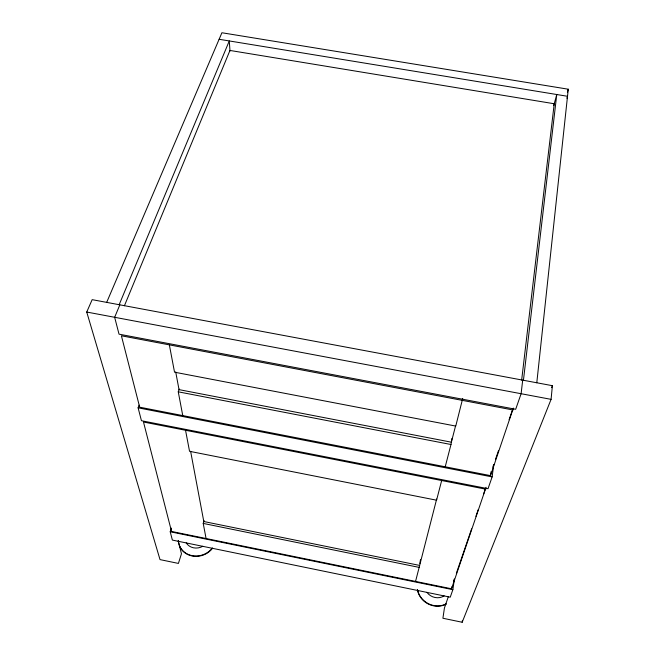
<?xml version="1.0" encoding="UTF-8"?>
<svg xmlns="http://www.w3.org/2000/svg" width="655" height="655" viewBox="0 0 655 655"><rect width="100%" height="100%" fill="white"/><g stroke="black" fill="none" stroke-linecap="round" stroke-linejoin="round"><path stroke-width="0.98" d="M448.397 596.492L444.417 608.077L442.911 618.255L462.176 622.25L551.084 399.353L552.394 385.689L92.167 299.662L86.73 312.042L160.017 559.607L178.414 563.423L181.451 553.786L178.258 540.891M536.789 382.774L568.27 89.211L221.906 32.75L106.683 302.381M523.443 380.277L556.766 94.525L553.729 105.561M521.65 380.113L554.228 103.752L229.954 50.451L124.417 305.754M522.698 380.137L521.11 393.72L515.69 409.277L119.03 334.165L114.658 317.298L119.849 304.837M513.111 409.997L121.396 335.786L139.687 407.189L490.505 475.62L513.34 408.09M139.114 405.142L138.107 407.819L141.447 420.715L488.032 488.704L492.134 476.906L493.755 464.411L492.806 467.171M490.505 475.62L491.004 471.772M485.83 489.195L143.486 422.017L171.528 531.442L451.516 588.779L486.075 487.295M462.176 622.25L462.43 620.391M451.516 588.779L451.803 586.839M171.413 528.102L170.218 531.77L172.371 540.08L450.247 597.18L452.867 589.672L454.406 578.979L453.424 581.845M462.7 398.502L455.757 426.077L174.533 372.187L169.35 344.874M445.22 466.786L450.984 444.508L451.958 438.416M415.557 581.419L436.68 498.995M419.847 563.447L420.51 559.493M455.626 425.66L451.36 442.182L179.028 389.627L175.704 371.925M441.667 480.524L436.574 500.199L189.541 451.311L185.545 430.269M567.426 92.159L568.27 89.211M566.943 98.242L567.508 96.277L219.114 39.284M206.079 538.516L203.222 523.419L204.09 520.586M456.355 573.313L471.616 528.88M475.931 516.328L478.248 509.565M483.554 494.107L485.216 489.277M495.499 459.335L498.488 450.648M509.099 419.74L512.75 409.113M182.761 415.589L178.258 391.821L179.233 389.062M551.649 387.588L552.394 385.689M119.153 304.714L229.283 40.946L230.003 51.123M86.73 312.042L551.084 399.353M178.258 391.821L450.984 444.508M138.107 407.819L492.134 476.906M419.519 565.404L203.803 521.519L190.605 451.246M203.222 523.419L419.192 567.394M170.218 531.77L452.867 589.672M212.466 548.341A19.126 17.251 -20.3 0 1 194.437 556.308A19.126 17.251 -20.3 0 1 179.437 545.762M178.52 542.258A19.126 17.251 -20.3 0 1 178.373 540.432M212.4 547.973A19.142 17.259 -20.3 0 1 191.931 555.604A19.142 17.259 -20.3 0 1 178.332 540.981M202.804 546.262A12.289 11.069 -20.1 0 1 186.225 542.856M446.055 604.205A19.437 17.996 29.9 0 1 417.382 589.533M446.17 603.877A19.454 18.012 29.8 0 1 417.653 590.147M444.147 595.853A12.486 11.553 29.6 0 1 426.904 592.308"/></g></svg>
